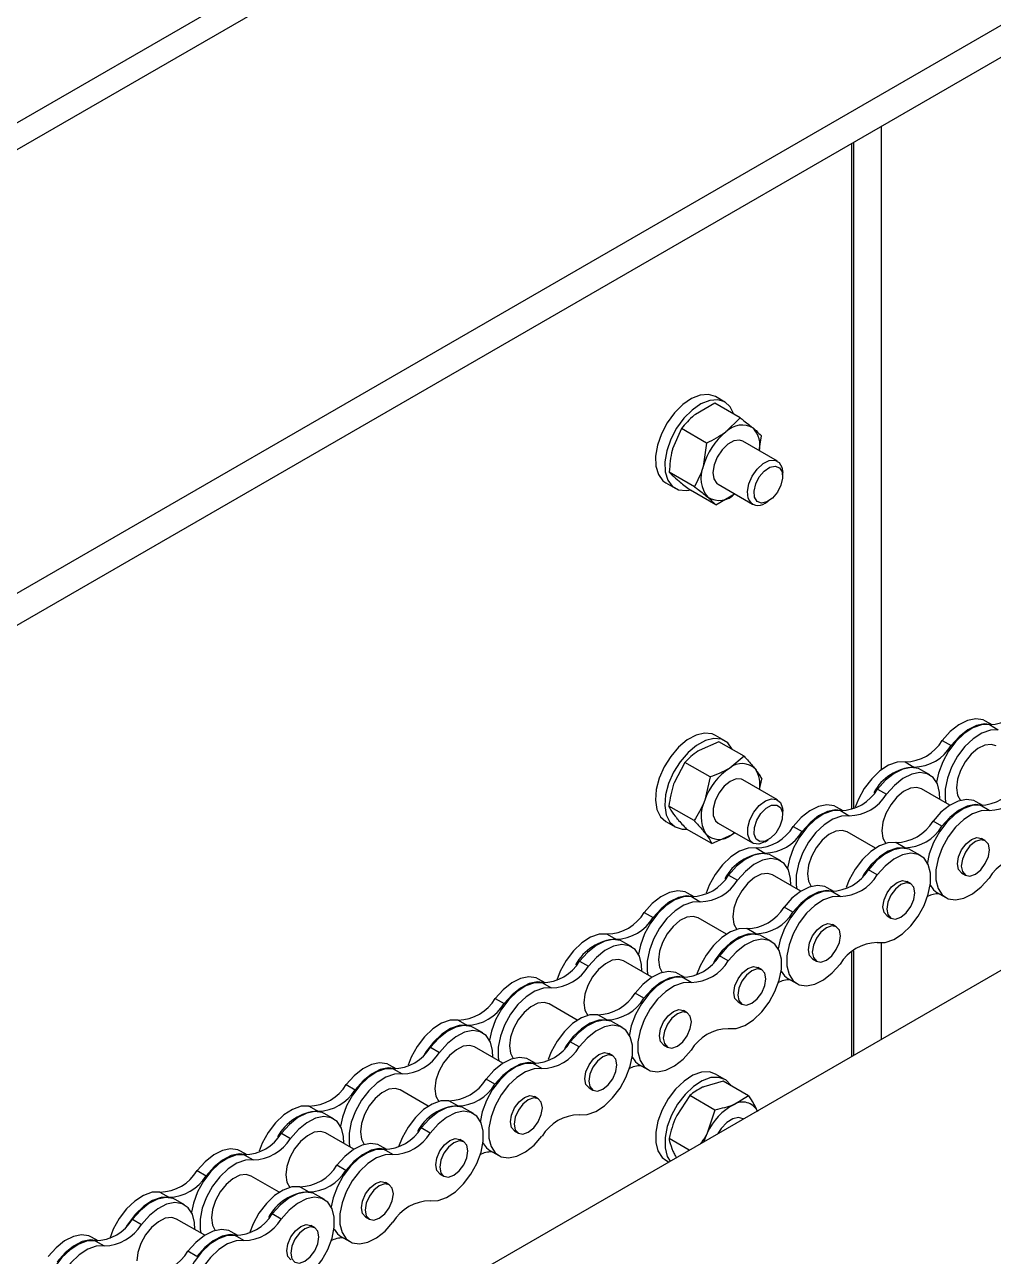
# Model space of a CAD drawing. Header units: metres. Extents: x 0 to 21025, y 0 to 14850.
# Drawn here: x 13001.7 to 13118.4, y 4771.8 to 4920.3 of the extents above; entities that cross this region are included whole.
import ezdxf

# ---------------------------------------------------------------- set-up
doc = ezdxf.new("R2010")
doc.units = ezdxf.units.M
doc.header["$LTSCALE"] = 25
doc.layers.add('SL4', color=4, linetype='Continuous')

msp = doc.modelspace()

# ---------------------------------------------------------------- linework, layer by layer
at = {"layer": 'SL4'}
for p, q in [((13100, 4965.734), (12546.894, 4646.433)), ((12549.683, 4644.822), (13104.762, 4965.262)), ((12599.424, 4620.083), (13151.059, 4938.535)), ((12609.378, 4621.94), (13151.059, 4934.646)), ((13104.93, 4908.016), (13104.93, 4830.45)), ((13101.394, 4825.689), (13101.394, 4905.975)), ((13101.562, 4906.072), (13101.562, 4825.75)), ((12694.644, 4561.139), (13249.722, 4881.578)), ((13084.861, 4874.655), (13082.529, 4873.306)), ((13087.907, 4872.897), (13084.861, 4874.655)), ((13086.08, 4874.787), (13084.948, 4875.44)), ((13080.829, 4871.592), (13079.78, 4869.152)), ((13083.874, 4869.834), (13080.829, 4871.592)), ((13087.907, 4872.897), (13086.206, 4871.183)), ((13092.418, 4867.664), (13088.257, 4870.066)), ((13090.224, 4868.931), (13090.474, 4870.713)), ((13083.874, 4869.834), (13083.457, 4867.029)), ((13082.408, 4864.588), (13079.363, 4866.346)), ((13093.04, 4865.838), (13093.04, 4866.29)), ((13078.949, 4865.048), (13080.08, 4864.395)), ((13084.976, 4862.404), (13081.93, 4864.162)), ((13085.257, 4864.87), (13089.419, 4862.468)), ((13084.976, 4862.404), (13087.308, 4863.753)), ((13090.919, 4862.616), (13091.311, 4862.843)), ((13118.288, 4835.876), (13117.488, 4836.338)), ((13117.956, 4835.904), (13119.03, 4835.284)), ((13086.08, 4833.96), (13084.948, 4834.613)), ((13085.335, 4833.849), (13082.978, 4832.786)), ((13088.38, 4832.091), (13085.335, 4833.849)), ((13112.283, 4833.994), (13113.358, 4833.374)), ((13081.254, 4831.358), (13079.969, 4828.907)), ((13084.299, 4829.6), (13081.254, 4831.358)), ((13088.38, 4832.091), (13086.655, 4830.664)), ((13107.793, 4831.402), (13108.868, 4830.782)), ((13110.765, 4829.85), (13109.69, 4830.471)), ((13084.299, 4829.6), (13083.646, 4826.784)), ((13092.418, 4826.837), (13088.257, 4829.239)), ((13090.249, 4828.089), (13090.522, 4829.315)), ((13104.485, 4828.128), (13105.56, 4827.507)), ((13113.192, 4826.186), (13109.785, 4828.153)), ((13082.36, 4824.332), (13079.315, 4826.09)), ((13093.04, 4825.011), (13093.04, 4825.463)), ((13100.327, 4825.508), (13099.527, 4825.969)), ((13099.995, 4825.536), (13101.07, 4824.915)), ((13117.172, 4826.152), (13116.372, 4826.613)), ((13117.915, 4825.559), (13116.84, 4826.18)), ((13078.949, 4824.221), (13080.08, 4823.567)), ((13085.257, 4824.043), (13089.419, 4821.64)), ((13112.242, 4823.65), (13111.167, 4824.27)), ((13084.502, 4821.555), (13081.457, 4823.313)), ((13084.502, 4821.555), (13086.858, 4822.619)), ((13086.858, 4822.619), (13087.257, 4822.888)), ((13094.323, 4823.626), (13095.397, 4823.006)), ((13104.212, 4821.002), (13100.805, 4822.969)), ((13089.832, 4821.034), (13090.907, 4820.414)), ((13090.919, 4821.789), (13091.311, 4822.016)), ((13107.752, 4821.058), (13106.677, 4821.678)), ((13117.465, 4821.917), (13116.999, 4822.185)), ((13092.804, 4819.482), (13091.729, 4820.103)), ((13109.649, 4820.126), (13108.574, 4820.747)), ((13104.444, 4817.783), (13103.369, 4818.404)), ((13114.601, 4818.031), (13115.066, 4817.762)), ((13086.525, 4817.759), (13087.599, 4817.139)), ((13095.231, 4815.818), (13091.824, 4817.785)), ((13108.484, 4816.732), (13108.019, 4817.001)), ((13082.367, 4815.139), (13081.567, 4815.601)), ((13082.035, 4815.167), (13083.109, 4814.547)), ((13099.211, 4815.783), (13098.412, 4816.245)), ((13099.954, 4815.191), (13098.879, 4815.811)), ((13111.635, 4815.677), (13112.71, 4815.056)), ((13094.282, 4813.281), (13093.207, 4813.902)), ((13076.362, 4813.258), (13077.437, 4812.637)), ((13086.251, 4810.634), (13082.844, 4812.6)), ((13105.621, 4812.847), (13106.086, 4812.578)), ((13071.872, 4810.666), (13072.947, 4810.045)), ((13089.791, 4810.689), (13088.717, 4811.31)), ((13099.504, 4811.548), (13099.039, 4811.817)), ((13074.844, 4809.114), (13073.769, 4809.734)), ((13091.688, 4809.758), (13090.614, 4810.378)), ((13104.93, 4809.597), (13104.93, 4797.991)), ((13086.484, 4807.415), (13085.409, 4808.035)), ((13096.64, 4807.662), (13097.106, 4807.394)), ((13101.394, 4795.95), (13101.394, 4808.526)), ((13101.562, 4808.657), (13101.562, 4796.047)), ((13068.564, 4807.391), (13069.639, 4806.771)), ((13077.271, 4805.449), (13073.864, 4807.416)), ((13090.524, 4806.364), (13090.058, 4806.633)), ((13064.406, 4804.771), (13063.606, 4805.233)), ((13064.074, 4804.799), (13065.149, 4804.178)), ((13081.251, 4805.415), (13080.451, 4805.877)), ((13081.994, 4804.823), (13080.919, 4805.443)), ((13093.674, 4805.308), (13094.749, 4804.688)), ((13076.321, 4802.913), (13075.246, 4803.534)), ((13058.402, 4802.889), (13059.476, 4802.269)), ((13068.291, 4800.265), (13064.884, 4802.232)), ((13087.66, 4802.478), (13088.126, 4802.21)), ((13053.911, 4800.297), (13054.986, 4799.677)), ((13071.831, 4800.321), (13070.756, 4800.941)), ((13081.544, 4801.18), (13081.078, 4801.449)), ((13056.883, 4798.745), (13055.808, 4799.366)), ((13073.728, 4799.389), (13072.653, 4800.01)), ((13068.523, 4797.046), (13067.448, 4797.667)), ((13078.68, 4797.294), (13079.145, 4797.025)), ((13050.604, 4797.023), (13051.678, 4796.402)), ((13059.31, 4795.081), (13055.903, 4797.048)), ((13072.563, 4795.996), (13072.098, 4796.264)), ((13046.446, 4794.403), (13045.646, 4794.864)), ((13046.114, 4794.431), (13047.188, 4793.81)), ((13063.29, 4795.047), (13062.491, 4795.508)), ((13064.033, 4794.454), (13062.958, 4795.075)), ((13075.714, 4794.94), (13076.789, 4794.32)), ((13058.361, 4792.545), (13057.286, 4793.165)), ((13085.88, 4792.93), (13083.54, 4792.25)), ((13086.08, 4793.133), (13084.948, 4793.786)), ((13088.925, 4791.172), (13085.88, 4792.93)), ((13040.441, 4792.521), (13041.516, 4791.901)), ((13050.33, 4789.897), (13046.923, 4791.864)), ((13069.7, 4792.11), (13070.165, 4791.841)), ((13035.951, 4789.929), (13037.026, 4789.308)), ((13053.87, 4789.953), (13052.796, 4790.573)), ((13063.583, 4790.811), (13063.118, 4791.08)), ((13081.832, 4791.206), (13080.274, 4788.801)), ((13084.877, 4789.448), (13081.832, 4791.206)), ((13088.925, 4791.172), (13087.217, 4790.128)), ((13038.923, 4788.377), (13037.848, 4788.997)), ((13055.767, 4789.021), (13054.693, 4789.642)), ((13084.877, 4789.448), (13083.951, 4786.678)), ((13088.296, 4788.389), (13088.257, 4788.412)), ((13050.563, 4786.678), (13049.488, 4787.298)), ((13060.719, 4786.926), (13061.185, 4786.657)), ((13032.643, 4786.654), (13033.718, 4786.034)), ((13041.35, 4784.713), (13037.943, 4786.679)), ((13054.603, 4785.627), (13054.137, 4785.896)), ((13081.78, 4784.627), (13079.348, 4786.031)), ((13028.485, 4784.034), (13027.685, 4784.496)), ((13028.153, 4784.062), (13029.228, 4783.442)), ((13045.33, 4784.678), (13044.53, 4785.14)), ((13046.073, 4784.086), (13044.998, 4784.706)), ((13057.753, 4784.572), (13058.828, 4783.951)), ((13040.4, 4782.176), (13039.325, 4782.797)), ((13078.949, 4783.394), (13079.296, 4783.193)), ((13022.481, 4782.153), (13023.555, 4781.532)), ((13032.369, 4779.529), (13028.963, 4781.495)), ((13051.739, 4781.742), (13052.205, 4781.473)), ((13017.99, 4779.561), (13019.065, 4778.94)), ((13035.91, 4779.584), (13034.835, 4780.205)), ((13045.623, 4780.443), (13045.157, 4780.712)), ((13020.962, 4778.009), (13019.887, 4778.629)), ((13037.807, 4778.653), (13036.732, 4779.273)), ((13032.602, 4776.31), (13031.527, 4776.93)), ((13042.759, 4776.557), (13043.224, 4776.289)), ((13014.683, 4776.286), (13015.757, 4775.665)), ((13023.389, 4774.344), (13019.982, 4776.311)), ((13036.642, 4775.259), (13036.177, 4775.528)), ((13010.525, 4773.666), (13009.725, 4774.127)), ((13010.193, 4773.694), (13011.267, 4773.073)), ((13027.369, 4774.31), (13026.57, 4774.772)), ((13028.112, 4773.717), (13027.037, 4774.338)), ((13039.793, 4774.203), (13040.868, 4773.583)), ((13022.44, 4771.808), (13021.365, 4772.428))]:
    msp.add_line(p, q, dxfattribs=at)
at = {"layer": 'SL4', "flags": 128}
for points in [[(13084.948, 4875.44), (13084.936, 4875.447), (13084.093, 4875.709), (13083.115, 4875.628), (13082.064, 4875.208), (13081.006, 4874.477), (13080.007, 4873.479), (13079.13, 4872.278), (13078.43, 4870.949), (13077.951, 4869.576), (13077.723, 4868.245), (13077.761, 4867.04), (13078.062, 4866.036), (13078.607, 4865.296), (13078.949, 4865.048)], [(13087.149, 4873.326), (13086.723, 4874.205), (13086.067, 4874.794), (13085.224, 4875.056), (13084.247, 4874.975), (13083.196, 4874.555), (13082.137, 4873.823), (13081.138, 4872.826), (13080.261, 4871.625), (13079.561, 4870.296), (13079.082, 4868.923), (13078.855, 4867.592), (13078.892, 4866.387), (13079.193, 4865.383), (13079.738, 4864.643), (13080.494, 4864.214), (13081.411, 4864.123), (13081.786, 4864.178)], [(13088.257, 4870.066), (13087.851, 4870.198), (13087.163, 4870.107), (13086.426, 4869.697), (13085.73, 4869.018), (13085.157, 4868.153), (13084.777, 4867.205), (13084.636, 4866.288), (13084.751, 4865.514), (13085.107, 4864.976), (13085.257, 4864.87)], [(13088.884, 4863.198), (13088.801, 4863.996), (13088.974, 4864.922), (13089.381, 4865.866), (13089.974, 4866.714), (13090.681, 4867.363), (13091.416, 4867.734), (13092.091, 4867.784), (13092.625, 4867.506), (13092.953, 4866.933), (13093.04, 4866.29)], [(13089.652, 4863.317), (13089.591, 4864.058), (13089.792, 4864.917), (13090.224, 4865.765), (13090.821, 4866.472), (13091.493, 4866.93), (13092.137, 4867.07), (13092.656, 4866.871), (13092.969, 4866.362), (13093.03, 4865.621), (13092.829, 4864.761), (13092.397, 4863.914), (13091.8, 4863.207), (13091.128, 4862.748), (13090.484, 4862.608), (13089.966, 4862.808), (13089.652, 4863.317)], [(13117.956, 4835.904), (13117.006, 4835.873), (13115.975, 4835.505), (13114.928, 4834.825), (13113.929, 4833.874), (13113.043, 4832.714), (13112.324, 4831.415), (13111.819, 4830.061), (13111.587, 4828.979)], [(13117.488, 4836.338), (13117.196, 4836.476), (13116.309, 4836.613), (13115.311, 4836.411), (13114.263, 4835.882), (13113.233, 4835.059), (13112.283, 4833.994)], [(13118.206, 4835.879), (13117.384, 4835.993), (13116.386, 4835.791), (13115.338, 4835.262), (13114.307, 4834.439), (13113.358, 4833.374)], [(13084.948, 4834.613), (13084.542, 4834.792), (13083.625, 4834.885), (13082.603, 4834.635), (13081.54, 4834.058), (13080.503, 4833.188), (13079.556, 4832.082), (13078.76, 4830.808), (13078.164, 4829.447), (13077.806, 4828.084), (13077.708, 4826.805), (13077.877, 4825.689), (13078.301, 4824.808), (13078.949, 4824.221)], [(13119.03, 4835.284), (13118.081, 4835.252), (13117.05, 4834.885), (13116.002, 4834.204), (13115.004, 4833.254), (13114.118, 4832.093), (13113.399, 4830.795), (13112.893, 4829.441), (13112.632, 4828.116), (13112.632, 4826.904), (13112.706, 4826.467)], [(13087.008, 4832.884), (13086.97, 4832.965), (13086.427, 4833.707), (13085.673, 4834.138), (13084.757, 4834.232), (13083.735, 4833.982), (13082.672, 4833.405), (13081.634, 4832.535), (13080.688, 4831.429), (13079.891, 4830.155), (13079.296, 4828.794), (13078.938, 4827.431), (13078.84, 4826.152), (13079.008, 4825.036), (13079.433, 4824.155), (13080.086, 4823.564), (13080.928, 4823.299), (13081.476, 4823.302)], [(13118.765, 4833.337), (13118.185, 4833.516), (13117.408, 4833.42), (13116.576, 4833.011), (13115.762, 4832.327), (13115.039, 4831.428), (13114.472, 4830.394), (13114.11, 4829.316), (13113.985, 4828.291)], [(13107.793, 4831.402), (13106.844, 4831.371), (13105.813, 4831.003), (13104.765, 4830.323), (13103.767, 4829.373), (13102.88, 4828.212), (13102.162, 4826.914), (13101.775, 4825.944)], [(13109.69, 4830.471), (13109.398, 4830.609), (13108.511, 4830.747), (13107.513, 4830.544), (13106.466, 4830.015), (13105.435, 4829.193), (13104.485, 4828.128)], [(13111.985, 4826.883), (13111.958, 4827.727), (13111.697, 4828.75), (13111.191, 4829.52), (13110.473, 4829.989), (13109.586, 4830.126), (13108.588, 4829.924), (13107.54, 4829.395), (13106.509, 4828.572), (13105.56, 4827.507)], [(13088.257, 4829.239), (13088.073, 4829.322), (13087.425, 4829.352), (13086.696, 4829.055), (13085.974, 4828.466), (13085.347, 4827.658), (13084.89, 4826.727), (13084.658, 4825.785), (13084.679, 4824.947), (13084.951, 4824.313), (13085.257, 4824.043)], [(13088.824, 4822.641), (13088.835, 4823.498), (13089.098, 4824.445), (13089.58, 4825.366), (13090.224, 4826.152), (13090.951, 4826.707), (13091.675, 4826.964), (13092.307, 4826.892), (13092.772, 4826.501), (13093.013, 4825.836), (13093.04, 4825.463)], [(13109.785, 4828.153), (13109.205, 4828.332), (13108.428, 4828.236), (13107.596, 4827.827), (13106.782, 4827.143), (13106.059, 4826.244), (13105.491, 4825.209), (13105.129, 4824.132), (13105.005, 4823.107)], [(13116.372, 4826.613), (13116.08, 4826.752), (13115.194, 4826.889), (13114.195, 4826.687), (13113.148, 4826.158), (13112.117, 4825.335), (13111.167, 4824.27)], [(13113.985, 4828.291), (13114.11, 4827.41), (13114.455, 4826.77)], [(13089.603, 4822.71), (13089.628, 4823.503), (13089.91, 4824.374), (13090.404, 4825.189), (13091.037, 4825.826), (13091.711, 4826.186), (13092.324, 4826.215), (13092.783, 4825.909), (13093.018, 4825.315), (13092.993, 4824.521), (13092.712, 4823.651), (13092.217, 4822.835), (13091.585, 4822.199), (13090.911, 4821.839), (13090.297, 4821.809), (13089.838, 4822.115), (13089.603, 4822.71)], [(13099.995, 4825.536), (13099.046, 4825.504), (13098.015, 4825.137), (13096.967, 4824.456), (13095.969, 4823.506), (13095.082, 4822.345), (13094.364, 4821.047), (13093.858, 4819.693), (13093.626, 4818.611)], [(13099.527, 4825.969), (13099.235, 4826.108), (13098.349, 4826.245), (13097.351, 4826.043), (13096.303, 4825.514), (13095.272, 4824.691), (13094.323, 4823.626)], [(13100.245, 4825.51), (13099.424, 4825.625), (13098.425, 4825.422), (13097.378, 4824.893), (13096.347, 4824.07), (13095.397, 4823.006)], [(13116.84, 4826.18), (13115.89, 4826.148), (13114.859, 4825.781), (13113.812, 4825.101), (13112.813, 4824.15), (13111.927, 4822.989), (13111.208, 4821.691), (13110.703, 4820.337), (13110.448, 4819.075)], [(13117.915, 4825.559), (13116.965, 4825.528), (13115.934, 4825.16), (13114.887, 4824.48), (13113.888, 4823.53), (13113.002, 4822.369), (13112.283, 4821.071), (13111.778, 4819.717), (13111.516, 4818.392), (13111.516, 4817.18), (13111.778, 4816.157), (13112.283, 4815.387), (13113.002, 4814.918), (13113.888, 4814.781), (13114.887, 4814.983), (13115.934, 4815.512), (13116.965, 4816.335), (13117.915, 4817.4)], [(13117.09, 4826.155), (13116.268, 4826.269), (13115.27, 4826.066), (13114.222, 4825.537), (13113.192, 4824.715), (13112.242, 4823.65)], [(13101.07, 4824.915), (13100.12, 4824.884), (13099.089, 4824.516), (13098.042, 4823.836), (13097.044, 4822.886), (13096.157, 4821.725), (13095.439, 4820.426), (13094.933, 4819.072), (13094.672, 4817.748), (13094.672, 4816.536), (13094.746, 4816.098)], [(13090.919, 4821.789), (13090.886, 4821.771), (13090.163, 4821.513), (13089.53, 4821.585), (13089.065, 4821.977), (13088.824, 4822.641)], [(13100.805, 4822.969), (13100.225, 4823.148), (13099.448, 4823.051), (13098.616, 4822.643), (13097.802, 4821.959), (13097.079, 4821.059), (13096.511, 4820.025), (13096.149, 4818.948), (13096.025, 4817.923)], [(13105.005, 4823.107), (13105.129, 4822.226), (13105.474, 4821.586)], [(13089.832, 4821.034), (13088.883, 4821.003), (13087.852, 4820.635), (13086.805, 4819.955), (13085.806, 4819.004), (13084.92, 4817.843), (13084.201, 4816.545), (13083.815, 4815.575)], [(13106.677, 4821.678), (13105.728, 4821.647), (13104.697, 4821.279), (13103.649, 4820.599), (13102.651, 4819.648), (13101.765, 4818.488), (13101.046, 4817.189), (13100.679, 4816.275)], [(13107.752, 4821.058), (13106.803, 4821.026), (13105.772, 4820.659), (13104.724, 4819.978), (13103.726, 4819.028), (13102.839, 4817.867), (13102.652, 4817.569)], [(13108.574, 4820.747), (13108.282, 4820.885), (13107.396, 4821.022), (13106.397, 4820.82), (13105.35, 4820.291), (13104.319, 4819.468), (13103.369, 4818.404)], [(13114.104, 4819.129), (13114.233, 4819.953), (13114.601, 4820.801), (13115.151, 4821.543), (13115.8, 4822.067), (13116.449, 4822.292), (13116.999, 4822.185)], [(13114.57, 4818.86), (13114.699, 4818.185), (13115.066, 4817.762), (13115.617, 4817.655), (13116.266, 4817.881), (13116.915, 4818.405), (13117.465, 4819.147), (13117.832, 4819.994), (13117.962, 4820.818), (13117.832, 4821.493), (13117.465, 4821.916), (13116.915, 4822.023), (13116.266, 4821.798), (13115.617, 4821.274), (13115.066, 4820.532), (13114.699, 4819.684), (13114.57, 4818.86)], [(13091.729, 4820.103), (13091.437, 4820.241), (13090.551, 4820.378), (13089.553, 4820.176), (13088.505, 4819.647), (13087.474, 4818.824), (13086.525, 4817.759)], [(13094.025, 4816.514), (13093.998, 4817.359), (13093.736, 4818.382), (13093.231, 4819.152), (13092.512, 4819.62), (13091.626, 4819.758), (13090.627, 4819.556), (13089.58, 4819.027), (13088.549, 4818.204), (13087.599, 4817.139)], [(13104.444, 4809.623), (13105.394, 4809.655), (13106.425, 4810.022), (13107.472, 4810.703), (13108.47, 4811.653), (13109.357, 4812.814), (13110.075, 4814.112), (13110.581, 4815.466), (13110.842, 4816.791), (13110.842, 4818.003), (13110.581, 4819.026), (13110.075, 4819.796), (13109.357, 4820.264), (13108.47, 4820.402), (13107.472, 4820.2), (13106.425, 4819.671), (13105.394, 4818.848), (13104.444, 4817.783)], [(13114.601, 4818.031), (13114.601, 4818.031), (13114.233, 4818.454), (13114.104, 4819.129)], [(13091.824, 4817.785), (13091.245, 4817.964), (13090.468, 4817.867), (13089.635, 4817.459), (13088.822, 4816.774), (13088.099, 4815.875), (13087.531, 4814.841), (13087.169, 4813.763), (13087.044, 4812.739)], [(13098.412, 4816.245), (13098.119, 4816.383), (13097.233, 4816.521), (13096.235, 4816.319), (13095.187, 4815.789), (13094.156, 4814.967), (13093.207, 4813.902)], [(13096.025, 4817.923), (13096.149, 4817.041), (13096.494, 4816.401)], [(13105.124, 4813.945), (13105.253, 4814.769), (13105.62, 4815.616), (13106.171, 4816.359), (13106.82, 4816.882), (13107.469, 4817.108), (13108.019, 4817.001)], [(13105.589, 4813.676), (13105.718, 4813.001), (13106.086, 4812.578), (13106.636, 4812.471), (13107.285, 4812.697), (13107.934, 4813.22), (13108.485, 4813.963), (13108.852, 4814.81), (13108.981, 4815.634), (13108.852, 4816.309), (13108.485, 4816.732), (13107.934, 4816.839), (13107.285, 4816.614), (13106.636, 4816.09), (13106.086, 4815.348), (13105.718, 4814.5), (13105.589, 4813.676)], [(13110.762, 4816.648), (13111.208, 4816.007), (13111.635, 4815.677)], [(13082.035, 4815.167), (13081.085, 4815.136), (13080.054, 4814.768), (13079.007, 4814.088), (13078.008, 4813.138), (13077.122, 4811.977), (13076.403, 4810.679), (13075.898, 4809.325), (13075.666, 4808.242)], [(13081.567, 4815.601), (13081.275, 4815.739), (13080.388, 4815.877), (13079.39, 4815.674), (13078.342, 4815.145), (13077.312, 4814.323), (13076.362, 4813.258)], [(13082.285, 4815.142), (13081.463, 4815.256), (13080.465, 4815.054), (13079.417, 4814.525), (13078.386, 4813.702), (13077.437, 4812.637)], [(13098.879, 4815.811), (13097.93, 4815.78), (13096.899, 4815.413), (13095.851, 4814.732), (13094.853, 4813.782), (13093.967, 4812.621), (13093.248, 4811.323), (13092.742, 4809.969), (13092.51, 4808.887)], [(13099.954, 4815.191), (13099.005, 4815.16), (13097.974, 4814.792), (13096.926, 4814.112), (13095.928, 4813.161), (13095.041, 4812), (13094.323, 4810.702), (13093.817, 4809.348), (13093.556, 4808.024), (13093.556, 4806.812), (13093.817, 4805.788), (13094.323, 4805.018), (13095.041, 4804.55), (13095.928, 4804.412), (13096.926, 4804.614), (13097.974, 4805.144), (13099.005, 4805.966), (13099.954, 4807.031)], [(13099.129, 4815.786), (13098.308, 4815.9), (13097.31, 4815.698), (13096.262, 4815.169), (13095.231, 4814.346), (13094.282, 4813.281)], [(13083.109, 4814.547), (13082.16, 4814.515), (13081.129, 4814.148), (13080.081, 4813.468), (13079.083, 4812.517), (13078.197, 4811.356), (13077.478, 4810.058), (13076.972, 4808.704), (13076.711, 4807.379), (13076.711, 4806.167), (13076.785, 4805.73)], [(13105.621, 4812.847), (13105.62, 4812.847), (13105.253, 4813.27), (13105.124, 4813.945)], [(13082.844, 4812.6), (13082.264, 4812.779), (13081.487, 4812.683), (13080.655, 4812.275), (13079.841, 4811.59), (13079.118, 4810.691), (13078.551, 4809.657), (13078.189, 4808.579), (13078.064, 4807.554)], [(13087.044, 4812.739), (13087.169, 4811.857), (13087.514, 4811.217)], [(13071.872, 4810.666), (13070.923, 4810.634), (13069.892, 4810.267), (13068.844, 4809.586), (13067.846, 4808.636), (13066.959, 4807.475), (13066.241, 4806.177), (13065.814, 4805.085)], [(13088.717, 4811.31), (13087.767, 4811.278), (13086.736, 4810.911), (13085.689, 4810.231), (13084.69, 4809.28), (13083.804, 4808.119), (13083.085, 4806.821), (13082.659, 4805.729)], [(13089.791, 4810.689), (13088.842, 4810.658), (13087.811, 4810.29), (13086.764, 4809.61), (13085.765, 4808.66), (13084.879, 4807.499), (13084.691, 4807.2)], [(13090.614, 4810.378), (13090.321, 4810.517), (13089.435, 4810.654), (13088.437, 4810.452), (13087.389, 4809.923), (13086.358, 4809.1), (13085.409, 4808.035)], [(13096.143, 4808.761), (13096.273, 4809.585), (13096.64, 4810.432), (13097.19, 4811.174), (13097.839, 4811.698), (13098.488, 4811.924), (13099.039, 4811.817)], [(13096.609, 4808.492), (13096.738, 4807.817), (13097.106, 4807.394), (13097.656, 4807.287), (13098.305, 4807.512), (13098.954, 4808.036), (13099.504, 4808.778), (13099.872, 4809.626), (13100.001, 4810.45), (13099.872, 4811.125), (13099.504, 4811.548), (13098.954, 4811.655), (13098.305, 4811.429), (13097.656, 4810.906), (13097.106, 4810.163), (13096.738, 4809.316), (13096.609, 4808.492)], [(13073.769, 4809.734), (13073.477, 4809.872), (13072.59, 4810.01), (13071.592, 4809.808), (13070.545, 4809.279), (13069.514, 4808.456), (13068.564, 4807.391)], [(13076.064, 4806.146), (13076.037, 4806.99), (13075.776, 4808.013), (13075.27, 4808.783), (13074.552, 4809.252), (13073.665, 4809.389), (13072.667, 4809.187), (13071.619, 4808.658), (13070.588, 4807.835), (13069.639, 4806.771)], [(13086.484, 4799.255), (13087.433, 4799.286), (13088.464, 4799.654), (13089.512, 4800.334), (13090.51, 4801.285), (13091.396, 4802.445), (13092.115, 4803.744), (13092.621, 4805.098), (13092.882, 4806.422), (13092.882, 4807.634), (13092.621, 4808.658), (13092.115, 4809.428), (13091.396, 4809.896), (13090.51, 4810.034), (13089.512, 4809.831), (13088.464, 4809.302), (13087.433, 4808.479), (13086.484, 4807.415)], [(13073.864, 4807.416), (13073.284, 4807.595), (13072.507, 4807.499), (13071.675, 4807.09), (13070.861, 4806.406), (13070.138, 4805.507), (13069.57, 4804.473), (13069.208, 4803.395), (13069.084, 4802.37)], [(13096.64, 4807.662), (13096.64, 4807.663), (13096.273, 4808.086), (13096.143, 4808.761)], [(13080.451, 4805.877), (13080.159, 4806.015), (13079.273, 4806.152), (13078.274, 4805.95), (13077.227, 4805.421), (13076.196, 4804.598), (13075.246, 4803.534)], [(13078.064, 4807.554), (13078.189, 4806.673), (13078.534, 4806.033)], [(13087.163, 4803.576), (13087.292, 4804.4), (13087.66, 4805.248), (13088.21, 4805.99), (13088.859, 4806.514), (13089.508, 4806.74), (13090.058, 4806.633)], [(13087.629, 4803.308), (13087.758, 4802.633), (13088.126, 4802.21), (13088.676, 4802.103), (13089.325, 4802.328), (13089.974, 4802.852), (13090.524, 4803.594), (13090.892, 4804.442), (13091.021, 4805.266), (13090.892, 4805.941), (13090.524, 4806.364), (13089.974, 4806.471), (13089.325, 4806.245), (13088.676, 4805.721), (13088.126, 4804.979), (13087.758, 4804.132), (13087.629, 4803.308)], [(13092.852, 4806.18), (13093.248, 4805.639), (13093.674, 4805.308)], [(13064.074, 4804.799), (13063.125, 4804.767), (13062.094, 4804.4), (13061.046, 4803.72), (13060.048, 4802.769), (13059.161, 4801.608), (13058.443, 4800.31), (13057.937, 4798.956), (13057.705, 4797.874)], [(13063.606, 4805.233), (13063.314, 4805.371), (13062.428, 4805.508), (13061.43, 4805.306), (13060.382, 4804.777), (13059.351, 4803.954), (13058.402, 4802.889)], [(13064.324, 4804.773), (13063.503, 4804.888), (13062.504, 4804.686), (13061.457, 4804.156), (13060.426, 4803.334), (13059.476, 4802.269)], [(13080.919, 4805.443), (13079.969, 4805.412), (13078.938, 4805.044), (13077.891, 4804.364), (13076.892, 4803.413), (13076.006, 4802.253), (13075.287, 4800.954), (13074.782, 4799.6), (13074.527, 4798.339)], [(13081.994, 4804.823), (13081.044, 4804.791), (13080.013, 4804.424), (13078.966, 4803.743), (13077.967, 4802.793), (13077.081, 4801.632), (13076.362, 4800.334), (13075.856, 4798.98), (13075.595, 4797.655), (13075.595, 4796.443), (13075.856, 4795.42), (13076.362, 4794.65), (13077.081, 4794.181), (13077.967, 4794.044), (13078.966, 4794.246), (13080.013, 4794.775), (13081.044, 4795.598), (13081.994, 4796.663)], [(13081.168, 4805.418), (13080.347, 4805.532), (13079.349, 4805.33), (13078.301, 4804.801), (13077.271, 4803.978), (13076.321, 4802.913)], [(13065.149, 4804.178), (13064.199, 4804.147), (13063.168, 4803.78), (13062.121, 4803.099), (13061.123, 4802.149), (13060.236, 4800.988), (13059.518, 4799.69), (13059.012, 4798.336), (13058.751, 4797.011), (13058.751, 4795.799), (13058.825, 4795.361)], [(13087.66, 4802.478), (13087.66, 4802.478), (13087.292, 4802.902), (13087.163, 4803.576)], [(13064.884, 4802.232), (13064.304, 4802.411), (13063.527, 4802.315), (13062.695, 4801.906), (13061.881, 4801.222), (13061.158, 4800.323), (13060.59, 4799.288), (13060.228, 4798.211), (13060.104, 4797.186)], [(13069.084, 4802.37), (13069.208, 4801.489), (13069.553, 4800.849)], [(13053.911, 4800.297), (13052.962, 4800.266), (13051.931, 4799.898), (13050.884, 4799.218), (13049.885, 4798.268), (13048.999, 4797.107), (13048.28, 4795.808), (13047.894, 4794.838)], [(13070.756, 4800.941), (13069.807, 4800.91), (13068.776, 4800.543), (13067.728, 4799.862), (13066.73, 4798.912), (13065.844, 4797.751), (13065.125, 4796.453), (13064.758, 4795.539)], [(13071.831, 4800.321), (13070.882, 4800.289), (13069.851, 4799.922), (13068.803, 4799.242), (13067.805, 4798.291), (13066.918, 4797.13), (13066.731, 4796.832)], [(13072.653, 4800.01), (13072.361, 4800.148), (13071.475, 4800.286), (13070.476, 4800.084), (13069.429, 4799.554), (13068.398, 4798.732), (13067.448, 4797.667)], [(13078.183, 4798.392), (13078.312, 4799.216), (13078.68, 4800.064), (13079.23, 4800.806), (13079.879, 4801.33), (13080.528, 4801.555), (13081.078, 4801.449)], [(13078.649, 4798.123), (13078.778, 4797.449), (13079.145, 4797.025), (13079.696, 4796.918), (13080.345, 4797.144), (13080.994, 4797.668), (13081.544, 4798.41), (13081.911, 4799.258), (13082.041, 4800.082), (13081.911, 4800.757), (13081.544, 4801.18), (13080.994, 4801.287), (13080.345, 4801.061), (13079.696, 4800.537), (13079.145, 4799.795), (13078.778, 4798.947), (13078.649, 4798.123)], [(13054.986, 4799.677), (13054.037, 4799.645), (13053.006, 4799.278), (13051.958, 4798.598), (13050.96, 4797.647), (13050.074, 4796.486), (13049.886, 4796.188)], [(13055.808, 4799.366), (13055.516, 4799.504), (13054.63, 4799.642), (13053.632, 4799.439), (13052.584, 4798.91), (13051.553, 4798.087), (13050.604, 4797.023)], [(13058.104, 4795.778), (13058.077, 4796.622), (13057.815, 4797.645), (13057.31, 4798.415), (13056.591, 4798.884), (13055.705, 4799.021), (13054.706, 4798.819), (13053.659, 4798.29), (13052.628, 4797.467), (13051.678, 4796.402)], [(13068.523, 4788.887), (13069.473, 4788.918), (13070.503, 4789.285), (13071.551, 4789.966), (13072.549, 4790.916), (13073.436, 4792.077), (13074.154, 4793.375), (13074.66, 4794.729), (13074.921, 4796.054), (13074.921, 4797.266), (13074.66, 4798.289), (13074.154, 4799.059), (13073.436, 4799.528), (13072.549, 4799.665), (13071.551, 4799.463), (13070.503, 4798.934), (13069.473, 4798.111), (13068.523, 4797.046)], [(13055.903, 4797.048), (13055.324, 4797.227), (13054.547, 4797.13), (13053.714, 4796.722), (13052.901, 4796.038), (13052.178, 4795.139), (13051.61, 4794.104), (13051.248, 4793.027), (13051.123, 4792.002)], [(13078.68, 4797.294), (13078.68, 4797.294), (13078.312, 4797.717), (13078.183, 4798.392)], [(13062.491, 4795.508), (13062.198, 4795.647), (13061.312, 4795.784), (13060.314, 4795.582), (13059.266, 4795.053), (13058.235, 4794.23), (13057.286, 4793.165)], [(13060.104, 4797.186), (13060.228, 4796.305), (13060.573, 4795.665)], [(13069.203, 4793.208), (13069.332, 4794.032), (13069.699, 4794.88), (13070.25, 4795.622), (13070.899, 4796.146), (13071.548, 4796.371), (13072.098, 4796.264)], [(13069.668, 4792.939), (13069.797, 4792.264), (13070.165, 4791.841), (13070.715, 4791.734), (13071.364, 4791.96), (13072.013, 4792.484), (13072.564, 4793.226), (13072.931, 4794.073), (13073.06, 4794.897), (13072.931, 4795.572), (13072.564, 4795.996), (13072.013, 4796.102), (13071.364, 4795.877), (13070.715, 4795.353), (13070.165, 4794.611), (13069.797, 4793.763), (13069.668, 4792.939)], [(13074.841, 4795.911), (13075.287, 4795.27), (13075.714, 4794.94)], [(13046.114, 4794.431), (13045.164, 4794.399), (13044.133, 4794.032), (13043.086, 4793.351), (13042.087, 4792.401), (13041.201, 4791.24), (13040.482, 4789.942), (13039.976, 4788.588), (13039.745, 4787.506)], [(13045.646, 4794.864), (13045.354, 4795.002), (13044.467, 4795.14), (13043.469, 4794.938), (13042.421, 4794.409), (13041.391, 4793.586), (13040.441, 4792.521)], [(13046.364, 4794.405), (13045.542, 4794.519), (13044.544, 4794.317), (13043.496, 4793.788), (13042.465, 4792.965), (13041.516, 4791.901)], [(13062.958, 4795.075), (13062.009, 4795.043), (13060.978, 4794.676), (13059.93, 4793.995), (13058.932, 4793.045), (13058.046, 4791.884), (13057.327, 4790.586), (13056.821, 4789.232), (13056.567, 4787.97)], [(13064.033, 4794.454), (13063.084, 4794.423), (13062.053, 4794.055), (13061.005, 4793.375), (13060.007, 4792.425), (13059.12, 4791.264), (13058.402, 4789.965), (13057.896, 4788.611), (13057.635, 4787.287), (13057.635, 4786.075), (13057.896, 4785.052), (13058.402, 4784.281), (13059.12, 4783.813), (13060.007, 4783.676), (13061.005, 4783.878), (13062.053, 4784.407), (13063.084, 4785.23), (13064.033, 4786.294)], [(13063.208, 4795.049), (13062.387, 4795.164), (13061.389, 4794.961), (13060.341, 4794.432), (13059.31, 4793.609), (13058.361, 4792.545)], [(13047.188, 4793.81), (13046.239, 4793.779), (13045.208, 4793.411), (13044.16, 4792.731), (13043.162, 4791.78), (13042.276, 4790.62), (13041.557, 4789.321), (13041.051, 4787.967), (13040.79, 4786.643), (13040.79, 4785.431), (13040.864, 4784.993)], [(13069.7, 4792.11), (13069.699, 4792.11), (13069.332, 4792.533), (13069.203, 4793.208)], [(13084.948, 4793.786), (13084.222, 4794.039), (13083.26, 4794.006), (13082.215, 4793.633), (13081.154, 4792.943), (13080.142, 4791.98), (13079.244, 4790.804), (13078.516, 4789.488), (13078.004, 4788.116), (13077.739, 4786.774), (13077.739, 4785.546), (13078.004, 4784.509), (13078.516, 4783.729), (13078.949, 4783.394)], [(13086.841, 4792.375), (13086.798, 4792.443), (13086.173, 4793.076), (13085.353, 4793.386), (13084.391, 4793.353), (13083.346, 4792.98), (13082.285, 4792.29), (13081.274, 4791.327), (13080.376, 4790.15), (13079.648, 4788.835), (13079.135, 4787.463), (13078.871, 4786.121), (13078.871, 4784.893), (13079.135, 4783.856), (13079.462, 4783.289)], [(13046.923, 4791.864), (13046.343, 4792.043), (13045.566, 4791.946), (13044.734, 4791.538), (13043.92, 4790.854), (13043.197, 4789.954), (13042.63, 4788.92), (13042.268, 4787.843), (13042.143, 4786.818)], [(13051.123, 4792.002), (13051.248, 4791.121), (13051.593, 4790.48)], [(13035.951, 4789.929), (13035.002, 4789.897), (13033.971, 4789.53), (13032.923, 4788.85), (13031.925, 4787.899), (13031.038, 4786.738), (13030.32, 4785.44), (13029.933, 4784.47)], [(13052.796, 4790.573), (13051.846, 4790.542), (13050.815, 4790.174), (13049.768, 4789.494), (13048.769, 4788.543), (13047.883, 4787.382), (13047.164, 4786.084), (13046.738, 4784.992)], [(13054.693, 4789.642), (13054.4, 4789.78), (13053.514, 4789.917), (13052.516, 4789.715), (13051.468, 4789.186), (13050.437, 4788.363), (13049.488, 4787.298)], [(13060.222, 4788.024), (13060.352, 4788.848), (13060.719, 4789.695), (13061.269, 4790.438), (13061.918, 4790.961), (13062.567, 4791.187), (13063.118, 4791.08)], [(13060.688, 4787.755), (13060.817, 4787.08), (13061.185, 4786.657), (13061.735, 4786.55), (13062.384, 4786.776), (13063.033, 4787.299), (13063.583, 4788.042), (13063.951, 4788.889), (13064.08, 4789.713), (13063.951, 4790.388), (13063.583, 4790.811), (13063.033, 4790.918), (13062.384, 4790.693), (13061.735, 4790.169), (13061.185, 4789.427), (13060.817, 4788.579), (13060.688, 4787.755)], [(13037.848, 4788.997), (13037.556, 4789.136), (13036.669, 4789.273), (13035.671, 4789.071), (13034.624, 4788.542), (13033.593, 4787.719), (13032.643, 4786.654)], [(13040.143, 4785.409), (13040.116, 4786.253), (13039.855, 4787.277), (13039.349, 4788.047), (13038.631, 4788.515), (13037.744, 4788.653), (13036.746, 4788.451), (13035.698, 4787.921), (13034.667, 4787.099), (13033.718, 4786.034)], [(13050.563, 4778.518), (13051.512, 4778.55), (13052.543, 4778.917), (13053.591, 4779.597), (13054.589, 4780.548), (13055.475, 4781.709), (13056.194, 4783.007), (13056.7, 4784.361), (13056.961, 4785.686), (13056.961, 4786.898), (13056.7, 4787.921), (13056.194, 4788.691), (13055.475, 4789.159), (13054.589, 4789.297), (13053.591, 4789.095), (13052.543, 4788.566), (13051.512, 4787.743), (13050.563, 4786.678)], [(13088.295, 4788.389), (13087.736, 4788.552), (13087.033, 4788.402), (13086.297, 4787.94), (13085.616, 4787.221), (13085.218, 4786.612)], [(13037.943, 4786.679), (13037.363, 4786.858), (13036.586, 4786.762), (13035.754, 4786.354), (13034.94, 4785.669), (13034.217, 4784.77), (13033.649, 4783.736), (13033.287, 4782.658), (13033.163, 4781.633)], [(13042.143, 4786.818), (13042.268, 4785.936), (13042.613, 4785.296)], [(13060.719, 4786.926), (13060.719, 4786.926), (13060.352, 4787.349), (13060.222, 4788.024)], [(13044.53, 4785.14), (13044.238, 4785.278), (13043.352, 4785.416), (13042.353, 4785.213), (13041.306, 4784.684), (13040.275, 4783.862), (13039.325, 4782.797)], [(13051.242, 4782.84), (13051.371, 4783.664), (13051.739, 4784.511), (13052.289, 4785.253), (13052.938, 4785.777), (13053.587, 4786.003), (13054.137, 4785.896)], [(13051.708, 4782.571), (13051.837, 4781.896), (13052.205, 4781.473), (13052.755, 4781.366), (13053.404, 4781.591), (13054.053, 4782.115), (13054.603, 4782.857), (13054.971, 4783.705), (13055.1, 4784.529), (13054.971, 4785.204), (13054.603, 4785.627), (13054.053, 4785.734), (13053.404, 4785.508), (13052.755, 4784.985), (13052.205, 4784.243), (13051.837, 4783.395), (13051.708, 4782.571)], [(13056.88, 4785.542), (13057.327, 4784.902), (13057.753, 4784.572)], [(13083.951, 4786.678), (13083.694, 4786.086), (13083.537, 4785.642)], [(13028.153, 4784.062), (13027.204, 4784.031), (13026.173, 4783.663), (13025.125, 4782.983), (13024.127, 4782.032), (13023.24, 4780.872), (13022.522, 4779.573), (13022.016, 4778.219), (13021.784, 4777.137)], [(13027.685, 4784.496), (13027.393, 4784.634), (13026.507, 4784.771), (13025.509, 4784.569), (13024.461, 4784.04), (13023.43, 4783.217), (13022.481, 4782.153)], [(13028.403, 4784.037), (13027.582, 4784.151), (13026.583, 4783.949), (13025.536, 4783.42), (13024.505, 4782.597), (13023.555, 4781.532)], [(13044.998, 4784.706), (13044.048, 4784.675), (13043.017, 4784.307), (13041.97, 4783.627), (13040.971, 4782.677), (13040.085, 4781.516), (13039.366, 4780.218), (13038.861, 4778.864), (13038.629, 4777.781)], [(13046.073, 4784.086), (13045.123, 4784.054), (13044.092, 4783.687), (13043.045, 4783.007), (13042.046, 4782.056), (13041.16, 4780.895), (13040.441, 4779.597), (13039.935, 4778.243), (13039.674, 4776.918), (13039.674, 4775.706), (13039.935, 4774.683), (13040.441, 4773.913), (13041.16, 4773.445), (13042.046, 4773.307), (13043.045, 4773.509), (13044.092, 4774.038), (13045.123, 4774.861), (13046.073, 4775.926)], [(13045.248, 4784.681), (13044.426, 4784.795), (13043.428, 4784.593), (13042.38, 4784.064), (13041.35, 4783.241), (13040.4, 4782.176)], [(13029.228, 4783.442), (13028.278, 4783.41), (13027.247, 4783.043), (13026.2, 4782.362), (13025.202, 4781.412), (13024.315, 4780.251), (13023.597, 4778.953), (13023.091, 4777.599), (13022.83, 4776.274), (13022.83, 4775.062), (13022.904, 4774.625)], [(13051.739, 4781.742), (13051.739, 4781.742), (13051.371, 4782.165), (13051.242, 4782.84)], [(13028.963, 4781.495), (13028.383, 4781.674), (13027.606, 4781.578), (13026.773, 4781.169), (13025.96, 4780.485), (13025.237, 4779.586), (13024.669, 4778.552), (13024.307, 4777.474), (13024.183, 4776.449)], [(13033.163, 4781.633), (13033.287, 4780.752), (13033.633, 4780.112)], [(13017.99, 4779.561), (13017.041, 4779.529), (13016.01, 4779.162), (13014.963, 4778.481), (13013.964, 4777.531), (13013.078, 4776.37), (13012.359, 4775.072), (13011.933, 4773.98)], [(13034.835, 4780.205), (13033.886, 4780.173), (13032.855, 4779.806), (13031.807, 4779.125), (13030.809, 4778.175), (13029.923, 4777.014), (13029.204, 4775.716), (13028.778, 4774.624)], [(13036.732, 4779.273), (13036.44, 4779.411), (13035.554, 4779.549), (13034.555, 4779.347), (13033.508, 4778.818), (13032.477, 4777.995), (13031.527, 4776.93)], [(13042.262, 4777.656), (13042.391, 4778.48), (13042.759, 4779.327), (13043.309, 4780.069), (13043.958, 4780.593), (13044.607, 4780.819), (13045.157, 4780.712)], [(13042.728, 4777.387), (13042.857, 4776.712), (13043.224, 4776.289), (13043.775, 4776.182), (13044.424, 4776.407), (13045.073, 4776.931), (13045.623, 4777.673), (13045.99, 4778.521), (13046.12, 4779.345), (13045.99, 4780.02), (13045.623, 4780.443), (13045.073, 4780.55), (13044.424, 4780.324), (13043.775, 4779.8), (13043.224, 4779.058), (13042.857, 4778.211), (13042.728, 4777.387)], [(13019.065, 4778.94), (13018.116, 4778.909), (13017.085, 4778.541), (13016.037, 4777.861), (13015.039, 4776.91), (13014.153, 4775.749), (13013.965, 4775.451)], [(13019.887, 4778.629), (13019.595, 4778.767), (13018.709, 4778.905), (13017.711, 4778.703), (13016.663, 4778.173), (13015.632, 4777.351), (13014.683, 4776.286)], [(13022.183, 4775.041), (13022.156, 4775.885), (13021.894, 4776.908), (13021.389, 4777.678), (13020.67, 4778.147), (13019.784, 4778.284), (13018.785, 4778.082), (13017.738, 4777.553), (13016.707, 4776.73), (13015.757, 4775.665)], [(13032.602, 4768.15), (13033.552, 4768.181), (13034.582, 4768.549), (13035.63, 4769.229), (13036.628, 4770.179), (13037.515, 4771.34), (13038.233, 4772.639), (13038.739, 4773.993), (13039, 4775.317), (13039, 4776.529), (13038.739, 4777.552), (13038.233, 4778.322), (13037.515, 4778.791), (13036.628, 4778.928), (13035.63, 4778.726), (13034.582, 4778.197), (13033.552, 4777.374), (13032.602, 4776.31)], [(13019.982, 4776.311), (13019.403, 4776.49), (13018.626, 4776.394), (13017.793, 4775.985), (13016.979, 4775.301), (13016.257, 4774.402), (13015.689, 4773.367), (13015.327, 4772.29), (13015.202, 4771.265)], [(13024.183, 4776.449), (13024.307, 4775.568), (13024.652, 4774.928)], [(13042.759, 4776.557), (13042.759, 4776.557), (13042.391, 4776.981), (13042.262, 4777.656)], [(13026.57, 4774.772), (13026.277, 4774.91), (13025.391, 4775.047), (13024.393, 4774.845), (13023.345, 4774.316), (13022.314, 4773.493), (13021.365, 4772.428)], [(13033.282, 4772.471), (13033.411, 4773.295), (13033.778, 4774.143), (13034.329, 4774.885), (13034.978, 4775.409), (13035.627, 4775.634), (13036.177, 4775.528)], [(13033.747, 4772.203), (13033.876, 4771.528), (13034.244, 4771.104), (13034.794, 4770.998), (13035.443, 4771.223), (13036.092, 4771.747), (13036.643, 4772.489), (13037.01, 4773.337), (13037.139, 4774.161), (13037.01, 4774.836), (13036.643, 4775.259), (13036.092, 4775.366), (13035.443, 4775.14), (13034.794, 4774.616), (13034.244, 4773.874), (13033.876, 4773.027), (13033.747, 4772.203)], [(13038.971, 4775.075), (13039.366, 4774.534), (13039.793, 4774.203)], [(13010.193, 4773.694), (13009.243, 4773.662), (13008.212, 4773.295), (13007.165, 4772.615), (13006.166, 4771.664), (13005.28, 4770.503), (13004.561, 4769.205), (13004.055, 4767.851), (13003.824, 4766.769)], [(13009.725, 4774.127), (13009.433, 4774.266), (13008.546, 4774.403), (13007.548, 4774.201), (13006.5, 4773.672), (13005.47, 4772.849), (13004.52, 4771.784)], [(13010.443, 4773.668), (13009.621, 4773.783), (13008.623, 4773.58), (13007.575, 4773.051), (13006.544, 4772.229), (13005.595, 4771.164)], [(13027.037, 4774.338), (13026.088, 4774.306), (13025.057, 4773.939), (13024.009, 4773.259), (13023.011, 4772.308), (13022.125, 4771.147), (13021.406, 4769.849), (13020.9, 4768.495), (13020.646, 4767.233)], [(13028.112, 4773.717), (13027.163, 4773.686), (13026.132, 4773.319), (13025.084, 4772.638), (13024.086, 4771.688), (13023.199, 4770.527), (13022.481, 4769.229), (13021.975, 4767.875), (13021.714, 4766.55), (13021.714, 4765.338), (13021.975, 4764.315), (13022.481, 4763.545), (13023.199, 4763.076), (13024.086, 4762.939), (13025.084, 4763.141), (13026.132, 4763.67), (13027.163, 4764.493), (13028.112, 4765.558)], [(13027.288, 4774.312), (13026.466, 4774.427), (13025.468, 4774.225), (13024.42, 4773.695), (13023.389, 4772.873), (13022.44, 4771.808)], [(13011.267, 4773.073), (13010.318, 4773.042), (13009.287, 4772.674), (13008.239, 4771.994), (13007.241, 4771.044), (13006.355, 4769.883), (13005.636, 4768.585), (13005.13, 4767.231), (13004.869, 4765.906), (13004.869, 4764.694), (13004.943, 4764.256)], [(13033.779, 4771.373), (13033.778, 4771.373), (13033.411, 4771.796), (13033.282, 4772.471)]]:
    msp.add_lwpolyline(points, dxfattribs=at)
at = {"layer": 'SL4'}
for centre, radius, start, end in [((13088.129, 4869.351), 2.656, 58.78026, 136.38437), ((13087.08, 4869.491), 3.23, 349.66916, 41.2974), ((13091.277, 4864.84), 8.121, 128.64355, 164.36558), ((13086.803, 4865.627), 3.628, 157.2583, 219.6059), ((13085.385, 4865.586), 2.656, 238.78026, 316.38437), ((13090.097, 4863.592), 1.276, 197.98523, 310.11104), ((13117.846, 4841.279), 5.376, 271.17027, 328.82435), ((13107.683, 4836.778), 5.376, 271.17027, 328.82435), ((13108.758, 4836.157), 5.376, 271.17027, 328.82435), ((13090.985, 4824.197), 7.782, 123.80495, 160.58546), ((13088.136, 4828.948), 2.266, 43.95004, 130.79346), ((13086.844, 4828.665), 3.462, 350.34475, 32.41005), ((13109.185, 4824.935), 5.855, 93.11014, 152.07322), ((13116.73, 4831.555), 5.376, 271.17027, 328.82435), ((13099.885, 4830.911), 5.376, 271.17027, 328.82435), ((13100.96, 4830.29), 5.376, 271.17027, 328.82435), ((13117.805, 4830.935), 5.376, 271.17027, 328.82435), ((13087.589, 4824.871), 4.383, 154.12039, 208.77139), ((13106.567, 4827.053), 5.376, 271.17027, 328.82435), ((13085.378, 4824.334), 2.266, 223.95004, 310.79346), ((13089.723, 4826.409), 5.376, 271.17027, 328.82435), ((13090.797, 4825.789), 5.376, 271.17027, 328.82435), ((13107.642, 4826.433), 5.376, 271.17027, 328.82435), ((13091.225, 4814.567), 5.855, 93.11014, 152.07322), ((13122.514, 4814.616), 5.376, 91.17027, 148.82435), ((13098.769, 4821.187), 5.376, 271.17027, 328.82435), ((13081.925, 4820.543), 5.376, 271.17027, 328.82435), ((13083, 4819.922), 5.376, 271.17027, 328.82435), ((13099.844, 4820.566), 5.376, 271.17027, 328.82435), ((13111.939, 4812.072), 3.446, 90.48431, 114.65163), ((13088.607, 4816.685), 5.376, 271.17027, 328.82435), ((13071.762, 4816.041), 5.376, 271.17027, 328.82435), ((13072.837, 4815.42), 5.376, 271.17027, 328.82435), ((13089.682, 4816.065), 5.376, 271.17027, 328.82435), ((13073.264, 4804.199), 5.855, 93.11014, 152.07322), ((13104.554, 4804.248), 5.376, 91.17027, 148.82435), ((13080.809, 4810.818), 5.376, 271.17027, 328.82435), ((13063.964, 4810.174), 5.376, 271.17027, 328.82435), ((13065.039, 4809.554), 5.376, 271.17027, 328.82435), ((13081.884, 4810.198), 5.376, 271.17027, 328.82435), ((13093.984, 4801.661), 3.488, 90.56116, 116.02928), ((13070.646, 4806.317), 5.376, 271.17027, 328.82435), ((13053.802, 4805.673), 5.376, 271.17027, 328.82435), ((13054.876, 4805.052), 5.376, 271.17027, 328.82435), ((13071.721, 4805.696), 5.376, 271.17027, 328.82435), ((13086.593, 4793.88), 5.376, 91.17027, 148.82435), ((13062.848, 4800.45), 5.376, 271.17027, 328.82435), ((13046.004, 4799.806), 5.376, 271.17027, 328.82435), ((13047.079, 4799.185), 5.376, 271.17027, 328.82435), ((13063.923, 4799.829), 5.376, 271.17027, 328.82435), ((13076.023, 4791.293), 3.488, 90.56116, 116.02928), ((13052.686, 4795.948), 5.376, 271.17027, 328.82435), ((13035.841, 4795.304), 5.376, 271.17027, 328.82435), ((13036.916, 4794.684), 5.376, 271.17027, 328.82435), ((13053.761, 4795.328), 5.376, 271.17027, 328.82435), ((13054.188, 4784.106), 5.855, 93.11014, 152.07322), ((13090.41, 4783.834), 7.058, 116.89925, 156.22882), ((13088.228, 4788.417), 1.987, 28.30936, 120.57562), ((13037.343, 4783.462), 5.855, 93.11014, 152.07322), ((13068.633, 4783.511), 5.376, 91.17027, 148.82435), ((13044.888, 4790.082), 5.376, 271.17027, 328.82435), ((13028.043, 4789.437), 5.376, 271.17027, 328.82435), ((13029.118, 4788.817), 5.376, 271.17027, 328.82435), ((13045.963, 4789.461), 5.376, 271.17027, 328.82435), ((13058.063, 4780.925), 3.488, 90.56116, 116.02928), ((13034.725, 4785.58), 5.376, 271.17027, 328.82435), ((13017.881, 4784.936), 5.376, 271.17027, 328.82435), ((13018.955, 4784.315), 5.376, 271.17027, 328.82435), ((13035.8, 4784.959), 5.376, 271.17027, 328.82435), ((13036.228, 4773.738), 5.855, 93.11014, 152.07322), ((13050.672, 4773.143), 5.376, 91.17027, 148.82435), ((13026.927, 4779.713), 5.376, 271.17027, 328.82435), ((13010.083, 4779.069), 5.376, 271.17027, 328.82435), ((13011.158, 4778.449), 5.376, 271.17027, 328.82435), ((13028.002, 4779.093), 5.376, 271.17027, 328.82435), ((13040.102, 4770.556), 3.488, 90.56116, 116.02928), ((13016.765, 4775.212), 5.376, 271.17027, 328.82435)]:
    msp.add_arc(centre, radius, start, end, dxfattribs=at)
for points, knots in [([(13082.529, 4873.306), (13082.482, 4873.269), (13081.805, 4872.75), (13081.299, 4872.15), (13080.829, 4871.592)], [0, 0, 0, 0, 0.0702006, 1, 1, 1, 1]), ([(13087.907, 4872.897), (13088.062, 4872.777), (13088.666, 4872.315), (13089.148, 4871.917), (13089.506, 4871.622)], [0, 0, 0, 0, 0.25755135, 1, 1, 1, 1]), ([(13089.506, 4871.622), (13089.618, 4871.526), (13090.035, 4871.166), (13090.288, 4870.904), (13090.474, 4870.713)], [0, 0, 0, 0, 0.2686336, 1, 1, 1, 1]), ([(13086.206, 4871.183), (13086.158, 4871.147), (13085.473, 4870.633), (13084.644, 4870.219), (13083.874, 4869.834)], [0, 0, 0, 0, 0.0702006, 1, 1, 1, 1]), ([(13079.78, 4869.152), (13079.763, 4869.089), (13079.52, 4868.201), (13079.439, 4867.24), (13079.363, 4866.346)], [0, 0, 0, 0, 0.0702006, 1, 1, 1, 1]), ([(13083.457, 4867.029), (13083.439, 4866.967), (13083.187, 4866.084), (13082.784, 4865.309), (13082.408, 4864.588)], [0, 0, 0, 0, 0.0702006, 1, 1, 1, 1]), ([(13079.363, 4866.346), (13079.423, 4866.282), (13079.656, 4866.033), (13080.043, 4865.691), (13080.331, 4865.437)], [0, 0, 0, 0, 0.2575513, 1, 1, 1, 1]), ([(13080.331, 4865.437), (13080.452, 4865.335), (13080.904, 4864.955), (13081.497, 4864.497), (13081.93, 4864.162)], [0, 0, 0, 0, 0.2686336, 1, 1, 1, 1]), ([(13082.408, 4864.588), (13082.564, 4864.469), (13083.167, 4864.006), (13083.65, 4863.609), (13084.008, 4863.314)], [0, 0, 0, 0, 0.2575513, 1, 1, 1, 1]), ([(13084.008, 4863.314), (13084.12, 4863.217), (13084.537, 4862.858), (13084.79, 4862.596), (13084.976, 4862.404)], [0, 0, 0, 0, 0.2686336, 1, 1, 1, 1]), ([(13082.978, 4832.786), (13082.93, 4832.756), (13082.246, 4832.333), (13081.732, 4831.828), (13081.254, 4831.358)], [0, 0, 0, 0, 0.07020058, 1, 1, 1, 1]), ([(13088.38, 4832.091), (13088.518, 4831.947), (13089.052, 4831.388), (13089.462, 4830.89), (13089.767, 4830.521)], [0, 0, 0, 0, 0.2575513, 1, 1, 1, 1]), ([(13086.655, 4830.664), (13086.607, 4830.634), (13085.913, 4830.216), (13085.077, 4829.897), (13084.299, 4829.6)], [0, 0, 0, 0, 0.0702006, 1, 1, 1, 1]), ([(13089.767, 4830.521), (13089.859, 4830.397), (13090.204, 4829.937), (13090.388, 4829.578), (13090.522, 4829.315)], [0, 0, 0, 0, 0.2686336, 1, 1, 1, 1]), ([(13079.969, 4828.907), (13079.946, 4828.844), (13079.623, 4827.952), (13079.463, 4826.987), (13079.315, 4826.09)], [0, 0, 0, 0, 0.07020058, 1, 1, 1, 1]), ([(13079.315, 4826.09), (13079.357, 4826.001), (13079.521, 4825.656), (13079.836, 4825.213), (13080.07, 4824.884)], [0, 0, 0, 0, 0.2575513, 1, 1, 1, 1]), ([(13083.646, 4826.784), (13083.622, 4826.722), (13083.29, 4825.835), (13082.808, 4825.056), (13082.36, 4824.332)], [0, 0, 0, 0, 0.0702006, 1, 1, 1, 1]), ([(13080.07, 4824.884), (13080.172, 4824.755), (13080.552, 4824.275), (13081.075, 4823.72), (13081.457, 4823.313)], [0, 0, 0, 0, 0.2686336, 1, 1, 1, 1]), ([(13082.36, 4824.332), (13082.498, 4824.188), (13083.032, 4823.629), (13083.442, 4823.131), (13083.747, 4822.762)], [0, 0, 0, 0, 0.2575513, 1, 1, 1, 1]), ([(13083.747, 4822.762), (13083.84, 4822.638), (13084.185, 4822.178), (13084.368, 4821.818), (13084.502, 4821.555)], [0, 0, 0, 0, 0.2686336, 1, 1, 1, 1]), ([(13086.858, 4822.619), (13086.908, 4822.648), (13087.051, 4822.733), (13087.16, 4822.836), (13087.232, 4822.903)], [0, 0, 0, 0, 0.3416546, 1, 1, 1, 1]), ([(13083.54, 4792.25), (13083.492, 4792.23), (13082.813, 4791.936), (13082.305, 4791.558), (13081.832, 4791.206)], [0, 0, 0, 0, 0.0702006, 1, 1, 1, 1]), ([(13087.217, 4790.128), (13087.169, 4790.107), (13086.481, 4789.819), (13085.65, 4789.627), (13084.877, 4789.448)], [0, 0, 0, 0, 0.0702006, 1, 1, 1, 1]), ([(13088.925, 4791.172), (13089.038, 4790.999), (13089.478, 4790.33), (13089.791, 4789.718), (13090.023, 4789.263)], [0, 0, 0, 0, 0.25755135, 1, 1, 1, 1]), ([(13080.274, 4788.801), (13080.245, 4788.74), (13079.83, 4787.863), (13079.58, 4786.914), (13079.348, 4786.031)], [0, 0, 0, 0, 0.07020058, 1, 1, 1, 1]), ([(13079.348, 4786.031), (13079.366, 4785.914), (13079.436, 4785.458), (13079.653, 4784.901), (13079.814, 4784.488)], [0, 0, 0, 0, 0.2575513, 1, 1, 1, 1]), ([(13083.951, 4786.678), (13083.922, 4786.617), (13083.702, 4786.162), (13083.406, 4785.763), (13083.15, 4785.418)], [0, 0, 0, 0, 0.13475908, 1, 1, 1, 1]), ([(13079.814, 4784.488), (13079.885, 4784.33), (13079.993, 4784.09), (13080.161, 4783.82), (13080.219, 4783.726)], [0, 0, 0, 0, 0.6538571, 1, 1, 1, 1])]:
    msp.add_open_spline(points, degree=3, knots=knots, dxfattribs=at)

doc.saveas('drawing.dxf')
